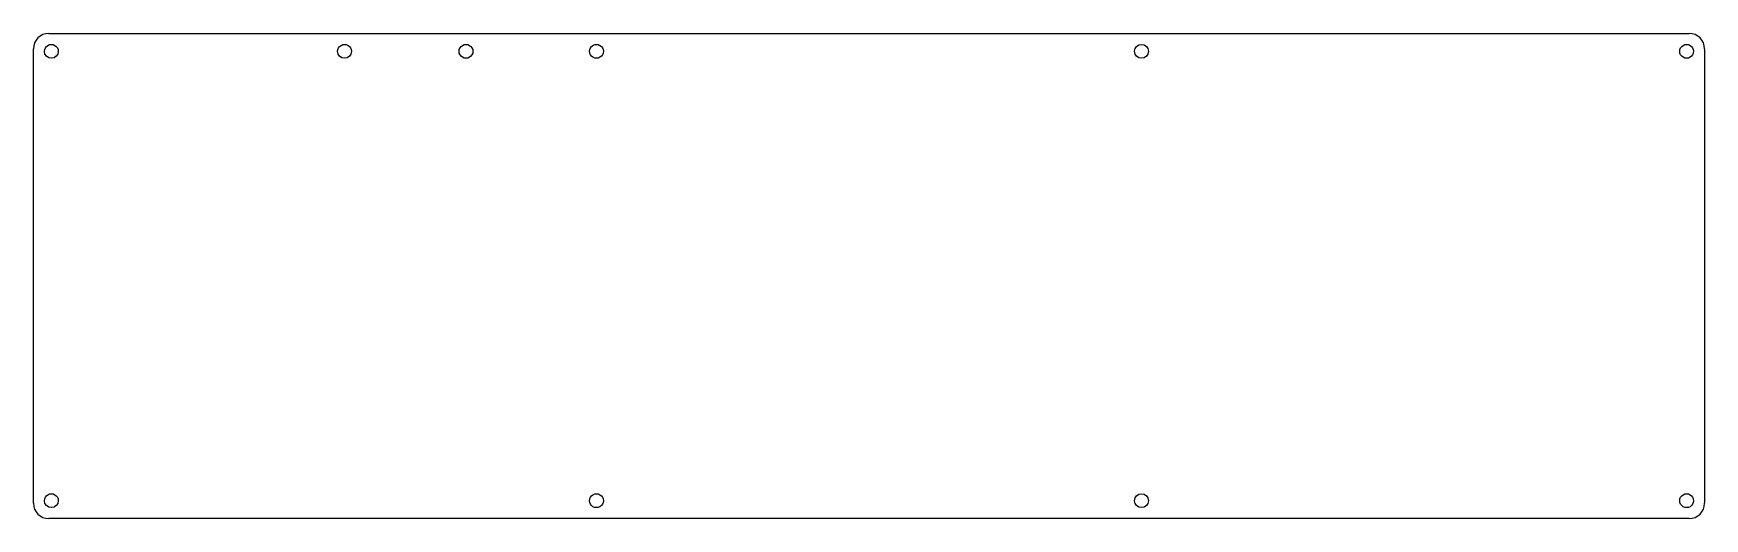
# Model space of a CAD drawing. Extents: x 10 to 337, y 30 to 125.
import ezdxf

# ---------------------------------------------------------------- set-up
doc = ezdxf.new("R2010")
doc.units = 0
doc.layers.get('0').update_dxf_attribs({"linetype": 'CONTINUOUS'})

msp = doc.modelspace()

# ---------------------------------------------------------------- linework, layer by layer
at = {"color": 7}
for points in [[(13.481215, 124.772175), (333.574549, 124.772175)], [(10.481475, 33.022295), (10.481475, 121.772435)], [(336.574289, 121.772435), (336.574289, 33.022295)], [(333.574549, 30.022566), (13.481215, 30.022566)]]:
    msp.add_lwpolyline(points, dxfattribs=at)
for points in [[(13.482409, 124.771222), (11.825559, 124.771222), (10.482417, 123.428092), (10.482416, 121.771218)], [(336.576829, 121.771218), (336.576829, 123.427986), (335.23383, 124.77109), (333.577089, 124.771222)], [(12.632408, 121.271235), (12.632408, 121.753544), (12.889716, 122.199208), (13.307408, 122.440376)], [(13.982408, 119.921225), (13.236823, 119.921225), (12.632408, 120.525639), (12.632408, 121.271235)], [(13.307408, 122.440376), (13.725099, 122.681517), (14.239716, 122.681517), (14.657408, 122.440376)], [(15.332408, 121.271235), (15.332408, 120.525639), (14.727992, 119.921225), (13.982408, 119.921225)], [(14.657408, 122.440376), (15.075099, 122.199208), (15.332408, 121.753544), (15.332408, 121.271235)], [(69.842301, 121.271235), (69.842301, 121.753544), (70.099608, 122.199208), (70.5173, 122.440376)], [(71.1923, 119.921225), (70.446715, 119.921225), (69.842301, 120.525639), (69.842301, 121.271235)], [(70.5173, 122.440376), (70.93499, 122.681517), (71.44961, 122.681517), (71.8673, 122.440376)], [(72.542299, 121.271235), (72.542299, 120.525639), (71.937883, 119.921225), (71.1923, 119.921225)], [(71.8673, 122.440376), (72.284992, 122.199208), (72.542299, 121.753544), (72.542299, 121.271235)], [(93.542533, 121.271235), (93.542533, 121.753544), (93.79984, 122.199208), (94.217532, 122.440376)], [(94.217532, 120.102094), (93.79984, 120.343262), (93.542533, 120.788926), (93.542533, 121.271235)], [(94.217532, 122.440376), (94.635222, 122.681517), (95.149842, 122.681517), (95.567532, 122.440376)], [(95.567532, 122.440376), (95.985224, 122.199208), (96.242531, 121.753544), (96.242531, 121.271235)], [(96.242531, 121.271235), (96.242531, 120.788926), (95.985224, 120.343262), (95.567532, 120.102094)], [(118.997143, 121.271235), (118.997143, 121.753544), (119.25445, 122.199208), (119.672142, 122.440376)], [(119.672142, 120.102094), (119.25445, 120.343262), (118.997143, 120.788926), (118.997143, 121.271235)], [(119.672142, 122.440376), (120.089832, 122.681517), (120.604452, 122.681517), (121.022142, 122.440376)], [(121.022142, 122.440376), (121.439834, 122.199208), (121.697141, 121.753544), (121.697141, 121.271235)], [(121.697141, 121.271235), (121.697141, 120.788926), (121.439834, 120.343262), (121.022142, 120.102094)], [(225.361929, 121.271235), (225.361929, 122.016804), (225.966343, 122.621218), (226.711928, 122.621218)], [(226.711928, 119.921225), (225.966343, 119.921225), (225.361929, 120.525639), (225.361929, 121.271235)], [(226.711928, 122.621218), (227.457513, 122.621218), (228.061927, 122.016804), (228.061927, 121.271235)], [(228.061927, 121.271235), (228.061927, 120.525639), (227.457513, 119.921225), (226.711928, 119.921225)], [(331.726699, 121.271235), (331.726699, 121.753544), (331.984006, 122.199208), (332.401704, 122.440376)], [(332.401704, 120.102094), (331.984006, 120.343262), (331.726699, 120.788926), (331.726699, 121.271235)], [(332.401704, 122.440376), (332.819401, 122.681517), (333.334016, 122.681517), (333.751714, 122.440376)], [(333.751714, 122.440376), (334.169411, 122.199208), (334.426719, 121.753544), (334.426719, 121.271235)], [(334.426719, 121.271235), (334.426719, 120.788926), (334.169411, 120.343262), (333.751714, 120.102094)], [(95.567532, 120.102094), (95.149842, 119.860953), (94.635222, 119.860953), (94.217532, 120.102094)], [(121.022142, 120.102094), (120.604452, 119.860953), (120.089832, 119.860953), (119.672142, 120.102094)], [(333.751714, 120.102094), (333.334016, 119.860953), (332.819401, 119.860953), (332.401704, 120.102094)], [(10.482416, 33.021263), (10.482416, 31.364426), (11.825558, 30.021296), (13.482409, 30.021296)], [(12.632408, 33.52114), (12.632408, 34.003449), (12.889716, 34.449114), (13.307408, 34.690281)], [(13.982408, 32.171141), (13.236823, 32.171141), (12.632408, 32.775545), (12.632408, 33.52114)], [(13.307408, 34.690281), (13.725099, 34.931422), (14.239716, 34.931422), (14.657408, 34.690281)], [(15.332408, 33.52114), (15.332408, 32.775545), (14.727992, 32.171141), (13.982408, 32.171141)], [(14.657408, 34.690281), (15.075099, 34.449114), (15.332408, 34.003449), (15.332408, 33.52114)], [(118.997143, 33.52114), (118.997143, 34.003449), (119.25445, 34.449114), (119.672142, 34.690281)], [(119.672142, 32.35201), (119.25445, 32.593167), (118.997143, 33.038831), (118.997143, 33.52114)], [(119.672142, 34.690281), (120.089832, 34.931422), (120.604452, 34.931422), (121.022142, 34.690281)], [(121.022142, 34.690281), (121.439834, 34.449114), (121.697141, 34.003449), (121.697141, 33.52114)], [(121.697141, 33.52114), (121.697141, 33.038831), (121.439834, 32.593167), (121.022142, 32.35201)], [(225.361929, 33.52114), (225.361929, 34.266736), (225.966343, 34.87115), (226.711928, 34.87115)], [(226.711928, 32.171141), (225.966343, 32.171141), (225.361929, 32.775545), (225.361929, 33.52114)], [(226.711928, 34.87115), (227.457513, 34.87115), (228.061927, 34.266736), (228.061927, 33.52114)], [(228.061927, 33.52114), (228.061927, 32.775545), (227.457513, 32.171141), (226.711928, 32.171141)], [(331.726699, 33.52114), (331.726699, 34.003449), (331.984006, 34.449114), (332.401704, 34.690281)], [(332.401704, 32.35201), (331.984006, 32.593167), (331.726699, 33.038831), (331.726699, 33.52114)], [(332.401704, 34.690281), (332.819401, 34.931422), (333.334016, 34.931422), (333.751714, 34.690281)], [(333.577089, 30.021296), (335.23383, 30.021428), (336.576829, 31.364532), (336.576829, 33.021263)], [(333.751714, 34.690281), (334.169411, 34.449114), (334.426719, 34.003449), (334.426719, 33.52114)], [(334.426719, 33.52114), (334.426719, 33.038831), (334.169411, 32.593167), (333.751714, 32.35201)], [(121.022142, 32.35201), (120.604452, 32.110869), (120.089832, 32.110869), (119.672142, 32.35201)], [(333.751714, 32.35201), (333.334016, 32.110869), (332.819401, 32.110869), (332.401704, 32.35201)]]:
    msp.add_open_spline(points, degree=3, dxfattribs=at)

doc.saveas('drawing.dxf')
